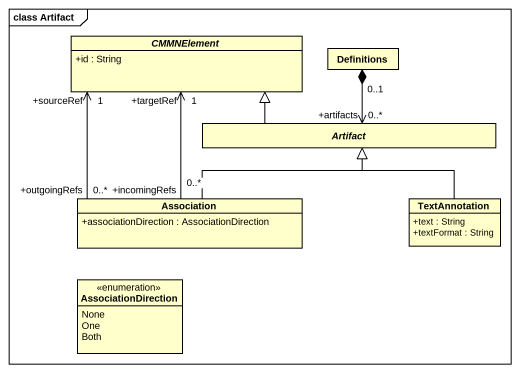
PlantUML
@startuml
mainframe class Artifact
hide circle
hide empty members
skinparam classAttributeIconSize 0
abstract class CMMNElement {
  +id : String
}
class Definitions
abstract class "Artifact" as Artifact_
class Association {
  +associationDirection : AssociationDirection
}
class TextAnnotation {
  +text : String
  +textFormat : String
}
enum AssociationDirection {
  None
  One
  Both
}
Definitions "0..1" *--> "+artifacts\n0..*" Artifact_
Artifact_ -left-|> CMMNElement
Association "+outgoingRefs\n0..*" -up-> "+sourceRef\n1" CMMNElement
Association "+incomingRefs\n0..*" -up-> "+targetRef\n1" CMMNElement
Association -right-|> Artifact_
TextAnnotation -up-|> Artifact_
@enduml
